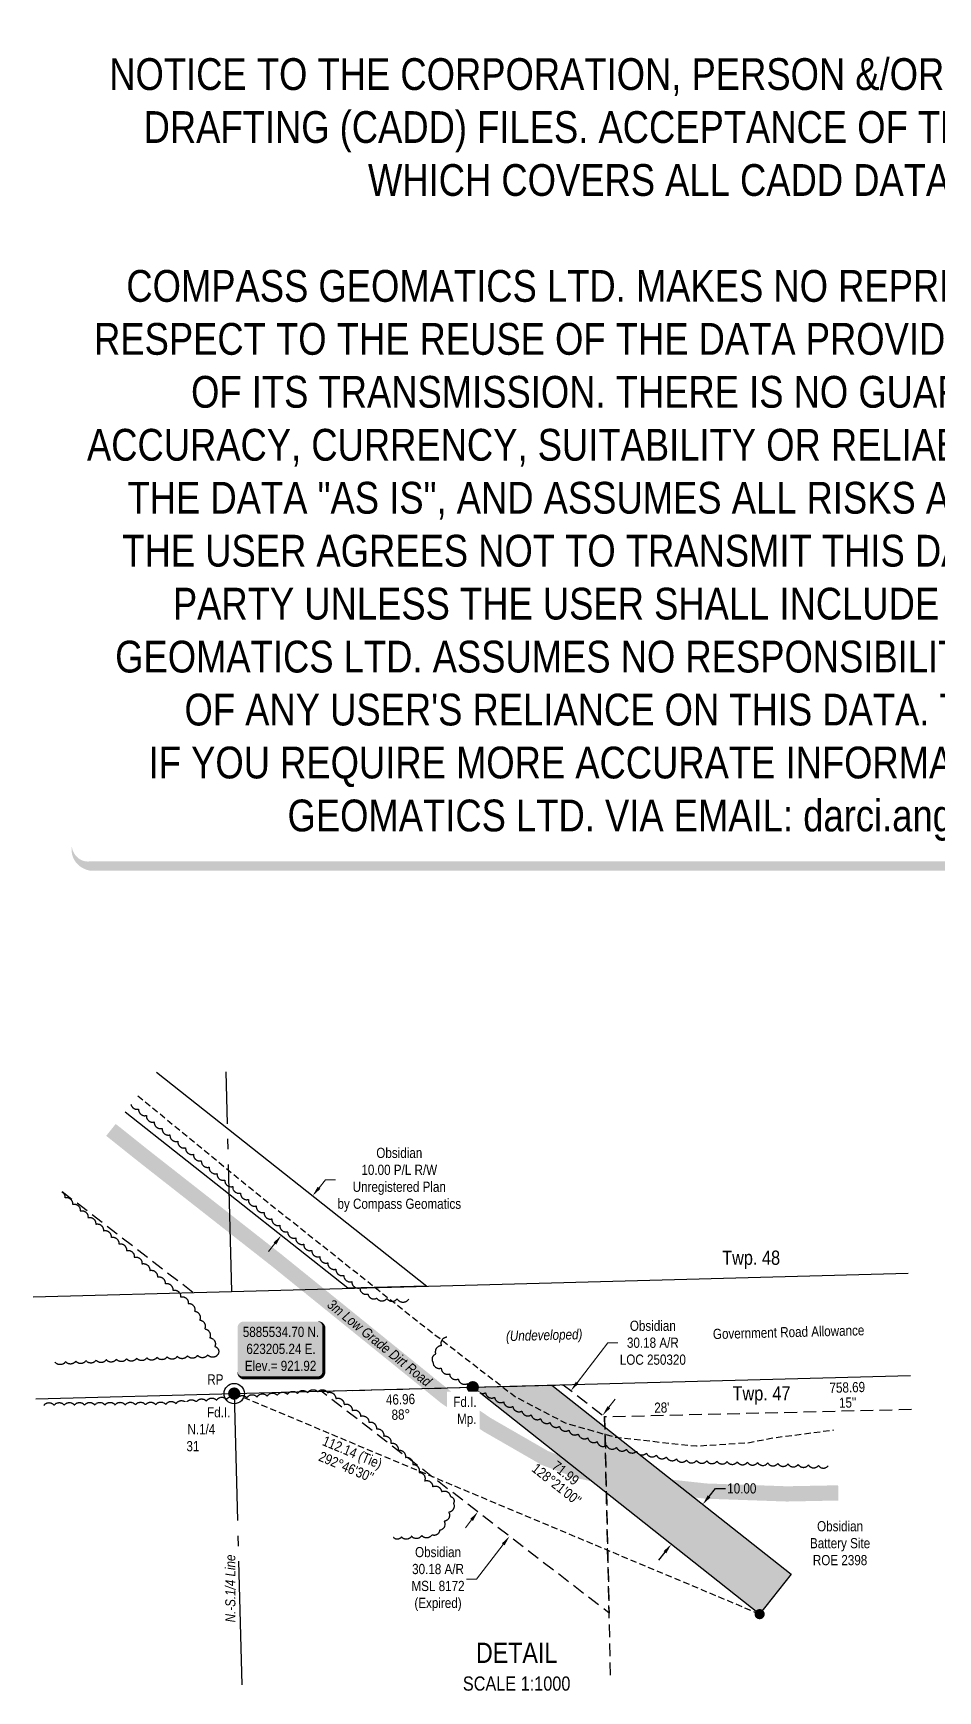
# Model space of a CAD drawing. Extents: x 622103 to 624131, y 5884631 to 5886600.
# Drawn here: x 622103 to 622993, y 5884970 to 5886600 of the extents above; entities that cross this region are included whole.
import ezdxf
from ezdxf.enums import TextEntityAlignment as Align

# ---------------------------------------------------------------- set-up
doc = ezdxf.new("R2010")
doc.units = 0
doc.header["$LTSCALE"] = 5
doc.header["$PDMODE"] = 34
doc.header["$PDSIZE"] = 0.03
for name, pattern in [('0', [1, 1, 0]), ('foc-ACCESSROAD', [3.75, 2.5, -1.25]), ('foc-QUARTERLINE', [33, 25, -3, 2, -3]), ('foc-TIELINE', [1.875, 1.25, -0.625]), ('UG_PIPE', [1.875, 1.25, -0.625])]:
    doc.linetypes.add(name, pattern=pattern)
doc.layers.get('Defpoints').update_dxf_attribs({"color": 9})
for name, color, linetype in [('35', 37, 'Continuous'), ('AS-PIPE-UG', 44, 'UG_PIPE'), ('AS-ROADS', 254, 'Continuous'), ('C-AR', 13, 'foc-ACCESSROAD'), ('C-RW', 13, 'Continuous'), ('C-WS', 13, 'foc-ACCESSROAD'), ('D-TXT', 6, 'Continuous'), ('DETAIL-T', 7, 'Continuous'), ('L-BD', 7, 'Continuous'), ('L-MON', 1, 'Continuous'), ('L-QSEC', 8, 'foc-QUARTERLINE'), ('L-ROAD-T', 7, 'Continuous'), ('L-SEC', 7, 'Continuous'), ('L-TIE', 7, 'foc-TIELINE'), ('P-PROPOSED', 10, 'Continuous'), ('P-PROPOSED-H', 21, 'Continuous'), ('P-TXT', 4, 'Continuous'), ('T-BUSH', 110, '0')]:
    doc.layers.add(name, color=color, linetype=linetype)
for name, color, linetype, lineweight in [('C-AR-T', 13, 'Continuous', 9), ('C-RW-T', 13, 'Continuous', 9), ('C-WS-T', 13, 'Continuous', 9), ('F-RW-T', 190, 'Continuous', 9), ('T-TEXT', 48, 'Continuous', 18)]:
    doc.layers.add(name, color=color, linetype=linetype, lineweight=lineweight)
doc.layers.add('DISCLAIMER', color=7, linetype='Continuous', plot=False)
doc.styles.add('80', font='ARIALN.TTF', dxfattribs={"height": 10})
doc.styles.add('80CG', font='ARIALN.TTF', dxfattribs={"height": 10})
doc.styles.add('80L', font='ARIALN.TTF', dxfattribs={"height": 10})
doc.styles.add('80LS', font='ARIALNI.TTF', dxfattribs={"height": 10})
doc.dimstyles.new('Compass 5 000', dxfattribs={"dimscale": 5, "dimtxt": 9, "dimasz": 2, "dimexe": 0.2, "dimexo": 0.0625, "dimgap": 0.5, "dimtad": 0, "dimtih": 1, "dimtoh": 1, "dimzin": 0, "dimdsep": 46, "dimtxsty": '80CG', "dimcen": 0.1, "dimse1": 1, "dimse2": 1, "dimclrd": 256, "dimclrt": 256, "dimaunit": 1, "dimadec": 4, "dimazin": 0, "dimtfac": 0.06, "dimtofl": 0, "dimtmove": 0, "dimatfit": 1, "dimfxl": 0.2, "dimtolj": 1, "dimtzin": 0, "dimlwd": -1, "dimarcsym": 0})

# ---------------------------------------------------------------- blocks, each defined once
blk = doc.blocks.new('fdia')
at = {"color": 255, "const_width": 1}
blk.add_lwpolyline([(-0.5, 0, 1), (0.5, 0, 1)], format="xyb", close=True, dxfattribs=at)
blk = doc.blocks.new('Fdiaa')
blk.add_blockref('fdia', (0, 0))
blk = doc.blocks.new('fdib')
at = {"color": 1, "const_width": 1.6}
blk.add_lwpolyline([(-0.4, 0, 1), (0.4, 0, 1)], format="xyb", close=True, dxfattribs=at)
at = {"color": 1}
blk.add_circle((0, 0), 0.8, dxfattribs=at)
blk = doc.blocks.new('Fdibb')
blk.add_blockref('fdib', (0, 0))
blk = doc.blocks.new('fdicc')
for name in ['Fdibb', 'Fdiaa']:
    blk.add_blockref(name, (0, 0))
blk = doc.blocks.new('FDI')
blk.add_blockref('fdicc', (0, 0))
blk = doc.blocks.new('PLIA')
at = {"color": 255, "const_width": 1}
blk.add_lwpolyline([(-0.5, 0, 1), (0.5, 0, 1)], format="xyb", close=True, dxfattribs=at)
blk = doc.blocks.new('PLIAA')
blk.add_blockref('PLIA', (0, 0))
blk = doc.blocks.new('PLIB')
at = {"color": 1}
blk.add_circle((0, 0), 0.8, dxfattribs=at)
blk = doc.blocks.new('PLIBB')
blk.add_blockref('PLIB', (0, 0))
blk = doc.blocks.new('PLICC')
for name in ['PLIAA', 'PLIBB']:
    blk.add_blockref(name, (0, 0))
blk = doc.blocks.new('PLI')
blk.add_blockref('PLICC', (0, 0))
blk = doc.blocks.new('*D459')
at = {"layer": 'C-AR-T', "transparency": 16777216}
for p, q in [((622669.7, 5885248.9), (622675.8, 5885256.8)), ((622565.8, 5885113.9), (622539.5, 5885079.8)), ((622539.5, 5885079.8), (622529.5, 5885079.8))]:
    blk.add_line(p, q, dxfattribs=at)
for points in [[(622668.4, 5885249.9), (622671, 5885247.8), (622663.6, 5885240.9)], [(622564.4, 5885114.9), (622567.1, 5885112.9), (622571.9, 5885121.8)]]:
    blk.add_solid(points, dxfattribs=at)
at = {"layer": 'Defpoints', "color": 0, "transparency": 16777216}
for p in [(622655.7, 5885247), (622564, 5885127.9), (622571.9, 5885121.8)]:
    blk.add_point(p, dxfattribs=at)
at = {"layer": 'C-AR-T', "transparency": 16777216, "insert": (622501.6, 5885079.8), "char_height": 10, "attachment_point": 5, "style": '80CG'}
blk.add_mtext('\\A1;Obsidian\\P30.18 A/R\\PMSL 8172\\P(Expired)', dxfattribs=at)
blk = doc.blocks.new('*D460')
at = {"layer": 'C-AR-T', "transparency": 16777216}
for p, q in [((622638.4, 5885272.9), (622668.6, 5885312.2)), ((622668.6, 5885312.2), (622678.6, 5885312.2)), ((622534.6, 5885137.9), (622528.6, 5885130))]:
    blk.add_line(p, q, dxfattribs=at)
for points in [[(622637.1, 5885273.9), (622639.7, 5885271.9), (622632.3, 5885265)], [(622533.3, 5885138.9), (622536, 5885136.9), (622540.7, 5885145.9)]]:
    blk.add_solid(points, dxfattribs=at)
at = {"layer": 'Defpoints', "color": 0, "transparency": 16777216}
for p in [(622595.4, 5885293.3), (622632.3, 5885265), (622503.9, 5885174.2)]:
    blk.add_point(p, dxfattribs=at)
at = {"layer": 'C-AR-T', "transparency": 16777216, "insert": (622712.9, 5885312.2), "char_height": 10, "attachment_point": 5, "style": '80CG'}
blk.add_mtext('\\A1;\\A1;Obsidian\\P30.18 A/R\\PLOC 250320', dxfattribs=at)
blk = doc.blocks.new('*D461')
at = {"layer": 'Defpoints', "color": 0, "transparency": 16777216}
for p in [(622746.8, 5885165.3), (622762, 5885153.2), (622715.8, 5885126.1)]:
    blk.add_point(p, dxfattribs=at)
at = {"layer": 'P-TXT', "transparency": 16777216}
for p, q in [((622768.2, 5885161.1), (622774.4, 5885168.9)), ((622774.4, 5885168.9), (622784.4, 5885168.9)), ((622724.8, 5885106.2), (622718.6, 5885098.3))]:
    blk.add_line(p, q, dxfattribs=at)
for points in [[(622766.9, 5885162.1), (622769.5, 5885160), (622762, 5885153.2)], [(622723.5, 5885107.2), (622726.1, 5885105.1), (622731, 5885114)]]:
    blk.add_solid(points, dxfattribs=at)
at = {"layer": 'P-TXT', "transparency": 16777216, "insert": (622800.4, 5885168.9), "char_height": 10, "attachment_point": 5, "style": '80CG'}
blk.add_mtext('\\A1;10.00', dxfattribs=at)
blk = doc.blocks.new('*U463')
at = {"layer": '35', "color": 3}
blk.add_circle((0, 0), 10, dxfattribs=at)
at = {"layer": '35', "color": 3, "style": '80'}
blk.add_attdef('RP_001', (-26.5, 8.9), '', height=10, dxfattribs=at)
blk = doc.blocks.new('*D464')
at = {"layer": 'C-RW-T', "transparency": 16777216}
for p, q in [((622384.6, 5885464.6), (622390.8, 5885472.5)), ((622390.8, 5885472.5), (622400.8, 5885472.5)), ((622341.1, 5885409.7), (622334.9, 5885401.9))]:
    blk.add_line(p, q, dxfattribs=at)
for points in [[(622383.2, 5885465.6), (622385.9, 5885463.6), (622378.3, 5885456.8)], [(622339.8, 5885410.8), (622342.4, 5885408.7), (622347.3, 5885417.6)]]:
    blk.add_solid(points, dxfattribs=at)
at = {"layer": 'Defpoints', "color": 0, "transparency": 16777216}
for p in [(622378.3, 5885456.8), (622385.2, 5885451.3), (622354.2, 5885412.1)]:
    blk.add_point(p, dxfattribs=at)
at = {"layer": 'C-RW-T', "transparency": 16777216, "insert": (622463.5, 5885472.5), "char_height": 10, "attachment_point": 5, "style": '80CG'}
blk.add_mtext('\\A1;Obsidian\\P10.00 P/L R/W\\PUnregistered Plan\\Pby Compass Geomatics', dxfattribs=at)
blk = doc.blocks.new('*U466')
h = blk.add_hatch(color=254)
edge = h.paths.add_edge_path()
edge.add_line((-36.5, -28.5), (36.5, -28.5))
edge.add_arc((36.5, -22.5), 6, 270, 360)
edge.add_line((42.5, -22.5), (42.5, 21))
edge.add_arc((36.5, 21), 6, 0, 90)
edge.add_line((36.5, 27), (-36.5, 27))
edge.add_arc((-36.5, 21), 6, 90, 180)
edge.add_line((-42.5, 21), (-42.5, -22.5))
edge.add_arc((-36.5, -22.5), 6, 180, 270)
at = {"color": 1, "flags": 128}
blk.add_lwpolyline([(-36.5, -28.5, 3, 3, 0), (36.5, -28.5, 3, 3, 0.414214), (42.5, -22.5, 3, 3, 0), (42.5, 21, 3, 0, 0.414214), (36.5, 27, 0, 0, 0), (-36.5, 27, 0, 0, 0.414214), (-42.5, 21, 0, 0, 0), (-42.5, -22.5, 0, 3, 0.414214)], format="xyseb", close=True, dxfattribs=at)
blk.add_lwpolyline([(-29.2, -17.3, 0, 10, 0), (0, 0, 5, 5, 0)], format="xyseb", dxfattribs=at)
at = {"color": 1, "style": '80'}
blk.add_attdef('ENTER_TEXT_001', (-36, -5), '', height=10, dxfattribs=at)
blk = doc.blocks.new('Disclaimer_Legal')
at = {"layer": 'DISCLAIMER', "color": 254, "flags": 128}
blk.add_lwpolyline([(-3612.9, -1104.6, 37.5, 37.5, 0), (4096.1, -1104.6, 37.5, 37.5, 0.414214), (4171.1, -1029.6, 37.5, 37.5, 0), (4171.1, 2078.7, 37.5, 0, 0.414214), (4096.1, 2153.7, 0, 0, 0), (-3612.9, 2153.7, 0, 0, 0.414214), (-3687.9, 2078.7, 0, 0, 0), (-3687.9, -1029.6, 0, 37.5, 0.414214)], format="xyseb", close=True, dxfattribs=at)
at = {"layer": 'DISCLAIMER', "color": 254, "insert": (241.6, 533.9), "char_height": 125, "width": 7717.568, "attachment_point": 5, "style": '80'}
blk.add_mtext('NOTICE TO THE CORPORATION, PERSON &/OR PERSONS REGARDING THIS COMPUTER AIDED DESIGN AND DRAFTING (CADD) FILES. ACCEPTANCE OF THE CADD DATA IS BASED ON THE FOLLOWING DISCLAIMER WHICH COVERS ALL CADD DATA RECIEVED FROM COMPASS GEOMATICS LTD.\\P{\\fArial Narrow|b1|i0|c0|p34;DISCLAIMER}\\PCOMPASS GEOMATICS LTD. MAKES NO REPRESENTATION OR WARRANTIES, EXPRESS OR IMPLIED, WITH RESPECT TO THE REUSE OF THE DATA PROVIDED HEREWITH, REGARDLESS OF ITS FORMAT OR THE MEANS OF ITS TRANSMISSION. THERE IS NO GUARANTEE OR REPRESENTATION TO THE USER AS TO THE ACCURACY, CURRENCY, SUITABILITY OR RELIABILITY OF THIS DATA FOR ANY PURPOSE. THE USER ACCEPTS THE DATA "AS IS", AND ASSUMES ALL RISKS ASSOCIATED WITH ITS USE. BY ACCEPTANCE OF THIS DATA, THE USER AGREES NOT TO TRANSMIT THIS DATA OR PROVIDE ACCESS OR ANY PART OF IT TO ANOTHER PARTY UNLESS THE USER SHALL INCLUDE WITH THE DATA A COPY OF THIS DISCLAIMER. COMPASS GEOMATICS LTD. ASSUMES NO RESPONSIBILITY FOR ACTUAL OR CONSEQUENTIAL DAMAGE AS A RESULT OF ANY USER\'S RELIANCE ON THIS DATA. THIS CADD FILE IS FOR ILLUSTRATION PURPOSES ONLY.\\PIF YOU REQUIRE MORE ACCURATE INFORMATION, PLEASE CONTACT DARCI ANGLEHART AT COMPASS GEOMATICS LTD. VIA EMAIL: darci.anglehart@compassgeomatics.ca OR CELL: 506-961-7292', dxfattribs=at)

msp = doc.modelspace()

# ---------------------------------------------------------------- hatches: boundary and pattern name
at = {"layer": 'P-PROPOSED-H'}
h = msp.add_hatch(color=256, dxfattribs=at)
h.dxf.hatch_style = 1
h.paths.add_polyline_path([(622613.706, 5885270.566), (622848.96, 5885084.443), (622817.948, 5885045.245), (622535.778, 5885268.487)])

# ---------------------------------------------------------------- linework, layer by layer
at = {"layer": 'AS-PIPE-UG', "flags": 128}
msp.add_lwpolyline([(622206.418, 5885555.127), (622328.233, 5885455.165), (622487.243, 5885328.84), (622577.763, 5885259.05), (622626.663, 5885233.4), (622676.313, 5885219.18), (622755.733, 5885210.675), (622807.888, 5885213.965), (622829.253, 5885218.43), (622890.929, 5885226.435)], dxfattribs=at)
at = {"layer": 'AS-ROADS', "const_width": 14.995, "flags": 128}
msp.add_lwpolyline([(622179.894, 5885521.601), (622212.608, 5885495.495), (622342.483, 5885393.65), (622509.643, 5885258.455), (622549.933, 5885231.53), (622606.628, 5885198.875), (622639.793, 5885186.29), (622700.803, 5885173.37), (622764.898, 5885166.32), (622844.643, 5885163.52), (622895.318, 5885164.52)], dxfattribs=at)
at = {"layer": 'C-AR'}
msp.add_line((622260.387, 5885361.738), (622131.783, 5885460.791), dxfattribs=at)
at = {"layer": 'C-AR', "flags": 128}
msp.add_lwpolyline([(622665.476, 5885239.511), (622669.903, 5885046.319), (622386.625, 5885264.506), (622624.693, 5885270.859), (622665.476, 5885239.511)], close=True, dxfattribs=at)
at = {"layer": 'C-RW'}
msp.add_lwpolyline([(622224.748, 5885578.295), (622490.701, 5885367.884), (622412.772, 5885365.804), (622193.736, 5885539.097)], dxfattribs=at)
at = {"layer": 'C-WS', "flags": 128}
msp.add_lwpolyline([(622671.305, 5884985.131), (622669.903, 5885046.319), (622665.476, 5885239.511), (622967.17, 5885246.779)], dxfattribs=at)
at = {"layer": 'L-QSEC'}
for p, q in [((622298.639, 5885362.758), (622293.293, 5885578.734)), ((622301.128, 5885262.225), (622308.53, 5884975.757))]:
    msp.add_line(p, q, dxfattribs=at)
at = {"layer": 'L-SEC'}
for p, q in [((622298.445, 5885362.753), (622963.948, 5885380.513)), ((622103.367, 5885357.547), (622298.445, 5885362.753)), ((622301.128, 5885262.225), (622966.37, 5885279.977)), ((622106.05, 5885257.018), (622301.128, 5885262.225))]:
    msp.add_line(p, q, dxfattribs=at)
at = {"layer": 'L-TIE'}
msp.add_line((622817.948, 5885045.245), (622301.128, 5885262.225), dxfattribs=at)
at = {"layer": 'P-PROPOSED'}
msp.add_lwpolyline([(622613.706, 5885270.566), (622848.96, 5885084.443), (622817.948, 5885045.245), (622535.778, 5885268.487)], close=True, dxfattribs=at)
at = {"layer": 'T-BUSH', "flags": 128}
for points in [[(622199.545, 5885546.439, 0.41600014), (622207.066, 5885542.155, 0.52056705), (622214.78, 5885535.798, 0.52056705), (622222.495, 5885529.44, 0.52056705), (622230.209, 5885523.083, 0.52056705), (622237.924, 5885516.726, 0.52056705), (622245.638, 5885510.369, 0.52056705), (622253.353, 5885504.012, 0.52056705), (622261.068, 5885497.654, 0.52056705), (622268.782, 5885491.297, 0.52056705), (622276.497, 5885484.94, 0.52056705), (622284.211, 5885478.583, 0.52056705), (622291.926, 5885472.225, 0.52056705), (622299.64, 5885465.868, 0.52056705), (622307.355, 5885459.511, 0.52056705), (622315.069, 5885453.154, 0.52056705), (622322.784, 5885446.796, 0.52056705), (622330.499, 5885440.439, 0.52056705), (622338.213, 5885434.082, 0.52056705), (622345.928, 5885427.725, 0.52056705), (622353.711, 5885421.454, 0.52056705), (622361.607, 5885415.323, 0.52056705), (622369.502, 5885409.192, 0.52056705), (622377.398, 5885403.061, 0.52056705), (622385.293, 5885396.93, 0.52056705), (622393.189, 5885390.799, 0.52056705), (622401.085, 5885384.668, 0.52056705), (622408.98, 5885378.537, 0.52056705), (622416.876, 5885372.406, 0.52056705), (622424.771, 5885366.275, 0.52056705), (622432.667, 5885360.144, 0.52056705), (622441.329, 5885356.122, 0.52056705), (622451.318, 5885355.754, 0.52056705), (622461.308, 5885355.386, 0.52056705), (622472.813, 5885354.962)], [(622131.699, 5885460.685, -0.28436401), (622134.528, 5885454.92, -0.52056705), (622142.117, 5885448.413, -0.52056705), (622149.706, 5885441.906, -0.52056705), (622157.294, 5885435.4, -0.52056705), (622164.883, 5885428.893, -0.52056705), (622172.472, 5885422.386, -0.52056705), (622180.061, 5885415.879, -0.52056705), (622187.65, 5885409.372, -0.52056705), (622195.239, 5885402.866, -0.52056705), (622202.827, 5885396.359, -0.52056705), (622210.416, 5885389.852, -0.52056705), (622218.005, 5885383.345, -0.52056705), (622225.594, 5885376.838, -0.52056705), (622233.183, 5885370.332, -0.52056705), (622240.772, 5885363.825, -0.52056705), (622248.36, 5885357.318, -0.52056705), (622255.949, 5885350.811, -0.52056705), (622262.208, 5885343.207, -0.52056705), (622267.156, 5885334.521, -0.52056705), (622272.104, 5885325.835, -0.52056705), (622277.052, 5885317.149, -0.52056705), (622282, 5885308.463, -0.52056705), (622285.09, 5885300.799, -0.52056705), (622275.104, 5885300.323, -0.52056705), (622265.119, 5885299.848, -0.52056705), (622255.134, 5885299.372, -0.52056705), (622245.149, 5885298.897, -0.52056705), (622235.164, 5885298.421, -0.52056705), (622225.179, 5885297.946, -0.52056705), (622215.194, 5885297.471, -0.52056705), (622205.209, 5885296.995, -0.52056705), (622195.223, 5885296.52, -0.52056705), (622185.238, 5885296.044, -0.52056705), (622175.253, 5885295.569, -0.52056705), (622165.268, 5885295.093, -0.52056705), (622155.283, 5885294.618, -0.52056705), (622145.298, 5885294.142, -0.52056705), (622135.313, 5885293.667, -0.52056705), (622124.78, 5885293.165)], [(622510.356, 5885317.644, 0.52056705), (622504.853, 5885309.299, 0.52056705), (622499.35, 5885300.953, 0.52056705), (622496.64, 5885293.132, 0.52056705), (622504.794, 5885287.35, 0.52056705), (622512.948, 5885281.567, 0.52056705), (622521.562, 5885276.548, 0.52056705), (622530.486, 5885272.043, 0.52056705), (622539.409, 5885267.537, 0.52056705), (622548.333, 5885263.032, 0.52056705), (622557.257, 5885258.526, 0.52056705), (622566.18, 5885254.021, 0.52056705), (622575.104, 5885249.515, 0.52056705), (622584.027, 5885245.01, 0.52056705), (622593.283, 5885241.235, 0.52056705), (622602.546, 5885237.478, 0.52056705), (622611.81, 5885233.721, 0.52056705), (622621.073, 5885229.963, 0.52056705), (622630.337, 5885226.206, 0.52056705), (622639.6, 5885222.449, 0.52056705), (622648.864, 5885218.692, 0.52056705), (622658.127, 5885214.935, 0.52056705), (622667.391, 5885211.178, 0.52056705), (622677.176, 5885209.186, 0.52056705), (622686.994, 5885207.305, 0.52056705), (622696.812, 5885205.424, 0.52056705), (622706.629, 5885203.543, 0.52056705), (622716.447, 5885201.662, 0.52056705), (622726.265, 5885199.782, 0.52056705), (622736.083, 5885197.901, 0.52056705), (622745.989, 5885196.8, 0.52056705), (622755.979, 5885196.441, 0.52056705), (622765.969, 5885196.083, 0.52056705), (622775.959, 5885195.724, 0.52056705), (622785.949, 5885195.365, 0.52056705), (622795.939, 5885195.007, 0.52056705), (622805.929, 5885194.648, 0.52056705), (622815.919, 5885194.289, 0.52056705), (622825.909, 5885193.931, 0.52056705), (622835.894, 5885193.452, 0.52056705), (622845.879, 5885192.972, 0.52056705), (622855.864, 5885192.491, 0.52056705), (622865.849, 5885192.011, 0.52056705), (622875.834, 5885191.531, 0.52056705), (622885.192, 5885191.08, 0.52056705)], [(622113.977, 5885250.656, -0.52056705), (622123.973, 5885250.703, -0.52056705), (622133.969, 5885250.75, -0.52056705), (622143.966, 5885250.797, -0.52056705), (622153.962, 5885250.844, -0.52056705), (622163.958, 5885250.891, -0.52056705), (622173.955, 5885250.938, -0.52056705), (622183.951, 5885250.985, -0.52056705), (622193.947, 5885251.032, -0.52056705), (622203.944, 5885251.079, -0.52056705), (622213.94, 5885251.126, -0.52056705), (622223.936, 5885251.173, -0.52056705), (622233.923, 5885251.453, -0.52056705), (622243.885, 5885252.279, -0.52056705), (622253.847, 5885253.106, -0.52056705), (622263.809, 5885253.933, -0.52056705), (622273.771, 5885254.759, -0.52056705), (622283.734, 5885255.586, -0.52056705), (622293.696, 5885256.412, -0.52056705), (622303.658, 5885257.239, -0.52056705), (622313.62, 5885258.066, -0.52056705), (622323.582, 5885258.892, -0.52056705), (622333.545, 5885259.719, -0.52056705), (622343.507, 5885260.545, -0.52056705), (622353.469, 5885261.372, -0.52056705), (622363.431, 5885262.199, -0.52056705), (622373.393, 5885263.025, -0.52056705), (622383.356, 5885263.852, -0.52056705), (622392.891, 5885263.129, -0.52056705), (622401.029, 5885257.322, -0.52056705), (622409.166, 5885251.516, -0.52056705), (622417.303, 5885245.71, -0.52056705), (622425.441, 5885239.903, -0.52056705), (622433.578, 5885234.097, -0.52056705), (622440.968, 5885227.399, -0.52056705), (622448.114, 5885220.408, -0.52056705), (622455.26, 5885213.418, -0.52056705), (622462.406, 5885206.428, -0.52056705), (622469.552, 5885199.437, -0.52056705), (622476.698, 5885192.447, -0.52056705), (622482.975, 5885184.747, -0.52056705), (622488.399, 5885176.35, -0.52056705), (622496.3, 5885170.605, -0.52056705), (622505.048, 5885165.767, -0.52056705), (622513.795, 5885160.929, -0.52056705), (622516.764, 5885154.328, -0.52056705), (622512.206, 5885145.431, -0.52056705), (622507.648, 5885136.534, -0.52056705), (622503.09, 5885127.638, -0.52056705), (622495.582, 5885123.227, -0.52056705), (622485.608, 5885122.569, -0.52056705), (622475.633, 5885121.912, -0.52056705), (622465.658, 5885121.254, -0.52056705), (622457.825, 5885120.737, -0.52056705)]]:
    msp.add_lwpolyline(points, format="xyb", dxfattribs=at)

# ---------------------------------------------------------------- block references
at = {"layer": 'DETAIL-T'}
ref = msp.add_blockref('*U466', (622346.869, 5885306.127), dxfattribs=dict(at, xscale=0.9992921053189998, yscale=0.9992921053189998, zscale=0.9992921053189998))
ref.add_attrib('ENTER_TEXT_001', '5885534.70 N.', (622309.576, 5885317.891), dxfattribs={"layer": '0', "color": 1, "height": 9.99292, "style": '80'})
ref.add_attrib('ENTER_TEXT_002', '623205.24 E.', (622313.096, 5885301.195), dxfattribs={"layer": '0', "color": 1, "height": 9.99292, "style": '80'})
ref.add_attrib('ENTER_TEXT_003', 'Elev.= 921.92', (622311.549, 5885284.499), dxfattribs={"layer": '0', "color": 1, "height": 9.99292, "style": '80'})
at = {"layer": 'F-RW-T', "xscale": 0.25, "yscale": 0.25, "zscale": 0.25}
msp.add_blockref('Disclaimer_Legal', (623063.395, 5886057.363), dxfattribs=at)
at = {"layer": 'L-MON', "color": 3, "xscale": 4.99821985, "yscale": 4.99821985, "zscale": 4.99821985}
msp.add_blockref('FDI', (622535.798, 5885268.46), dxfattribs=at)
at = {"layer": 'L-MON', "xscale": 4.99821985, "yscale": 4.99821985, "zscale": 4.99821985}
msp.add_blockref('PLI', (622817.948, 5885045.245), dxfattribs=at)

# ---------------------------------------------------------------- texts
at = {"layer": 'C-WS-T', "insert": (622897.049, 5885115.014), "char_height": 10, "width": 78.99495, "attachment_point": 5, "style": '80CG'}
msp.add_mtext('\\A1;Obsidian\\PBattery Site\\PROE 2398', dxfattribs=at)
at = {"layer": 'D-TXT', "color": 3, "char_height": 13.995, "attachment_point": 1, "style": '80L'}
for s, insert in [('Twp. 48', (622781.057, 5885402.866)), ('Twp. 47', (622791.263, 5885269.435))]:
    msp.add_mtext_dynamic_manual_height_columns(s, width=101.3954, gutter_width=47.5, heights=[0], dxfattribs=dict(at, insert=insert))
at = {"layer": 'DETAIL-T', "color": 3, "insert": (622578.921, 5884993.502), "char_height": 19.9455, "width": 176.45224, "attachment_point": 5, "style": '80CG'}
msp.add_mtext('DETAIL\\P{\\H0.7x;SCALE 1:1000}', dxfattribs=at)
at = {"layer": 'L-BD', "style": '80L'}
for s, height, rotation, p in [('46.96', 9.9964, 1.5286, (622464.658, 5885256.589)), ('758.69', 9.9964, 1.5286, (622904.141, 5885268.317)), ("15''", 9.9964, 1.5286, (622904.541, 5885253.327)), ('88°', 9.9964, 1.5286, (622465.058, 5885241.599)), ("28'", 9.9964, 1.5286, (622721.785, 5885248.45)), ('112.14 (Tie)', 9.99644, 337.2255, (622416.86, 5885203.337)), ("292°46'30''", 9.99644, 337.2255, (622411.346, 5885190.202)), ("128°21'00''", 9.99644, 321.6503, (622618.294, 5885172.93)), ('71.99', 9.9964, 321.6503, (622627.132, 5885184.101))]:
    msp.add_text(s, height=height, rotation=rotation, dxfattribs=at).set_placement(p, align=Align.MIDDLE)
at = {"layer": 'L-QSEC', "style": '80LS'}
msp.add_text('N.-S.1/4 Line', height=9.97617, rotation=90.099446, dxfattribs=at).set_placement((622297.107, 5885070.533), align=Align.MIDDLE)
at = {"layer": 'L-ROAD-T', "style": '80L'}
msp.add_text('Government Road Allowance', height=10, rotation=1.45442, dxfattribs=at).set_placement((622846.43, 5885322.706), align=Align.MIDDLE_CENTER)
at = {"layer": 'T-TEXT', "style": '80LS'}
for s, height, rotation, p in [('3m Low Grade Dirt Road', 9.99644, 321.034899, (622444.043, 5885312.181)), ('(Undeveloped)', 10, 1.45442, (622606.016, 5885319.785))]:
    msp.add_text(s, height=height, rotation=rotation, dxfattribs=at).set_placement(p, align=Align.MIDDLE_CENTER)

# ---------------------------------------------------------------- dimensions: what is measured, and where the dimension line sits
at = {"layer": 'C-AR-T'}
for base, p1, p2, angle, text, picture, middle in [((622632.319, 5885264.998), (622503.859, 5885174.21), (622595.438, 5885293.348), 52.451079, '\\A1;Obsidian\\P30.18 A/R\\PLOC 250320', '*D460', (622712.883, 5885312.187)), ((622571.871, 5885121.825), (622655.722, 5885247.008), (622563.983, 5885127.901), 232.395722, 'Obsidian\\P30.18 A/R\\PMSL 8172\\P(Expired)', '*D459', (622501.606, 5885079.782))]:
    dim = msp.add_linear_dim(base=base, p1=p1, p2=p2, angle=angle, text=text, dimstyle='Compass 5 000', dxfattribs=at)
    dim.commit()
    dim.dimension.update_dxf_attribs({"geometry": picture, "text_midpoint": middle, "dimtype": 161})
at = {"layer": 'C-RW-T'}
dim = msp.add_linear_dim(base=(622378.348, 5885456.773), p1=(622354.196, 5885412.147), p2=(622385.208, 5885451.345), angle=51.6503, text='Obsidian\\P10.00 P/L R/W\\PUnregistered Plan\\Pby Compass Geomatics', dimstyle='Compass 5 000', dxfattribs=at)
dim.commit()
dim.dimension.update_dxf_attribs({"geometry": '*D464', "text_midpoint": (622463.478, 5885472.458), "dimtype": 161})
at = {"layer": 'P-TXT'}
dim = msp.add_linear_dim(base=(622762.037, 5885153.212), p1=(622715.767, 5885126.086), p2=(622746.779, 5885165.284), angle=51.6503, text='10.00', dimstyle='Compass 5 000', dxfattribs=at)
dim.commit()
dim.dimension.update_dxf_attribs({"geometry": '*D461', "text_midpoint": (622800.385, 5885168.897), "dimtype": 161})

# ---------------------------------------------------------------- next in the draw order: texts
at = {"layer": 'L-MON', "char_height": 9.98831, "attachment_point": 1, "style": '80L', "bg_fill": 2}
for s, width, insert in [('\\pi1.0684;Fd.I.\\P\\pi4.7817;Mp.', 22.02613, (622515.566, 5885259.068)), ('\\pi20.295;Fd.I.\\P\\pi0.96607;N.1/4 31', 41.25315, (622254.149, 5885248.801))]:
    msp.add_mtext_dynamic_manual_height_columns(s, width=width, gutter_width=50, heights=[0], dxfattribs=dict(at, insert=insert))

# ---------------------------------------------------------------- next in the draw order: block references
at = {"xscale": 0.99964397, "yscale": 0.99964397, "zscale": 0.99964397}
msp.add_blockref('*U463', (622301.128, 5885262.225), dxfattribs=at).add_auto_attribs({'RP_001': 'RP'})
at = {"layer": 'L-MON', "xscale": 4.99821985, "yscale": 4.99821985, "zscale": 4.99821985}
msp.add_blockref('FDI', (622301.128, 5885262.225), dxfattribs=at)

doc.saveas('drawing.dxf')
